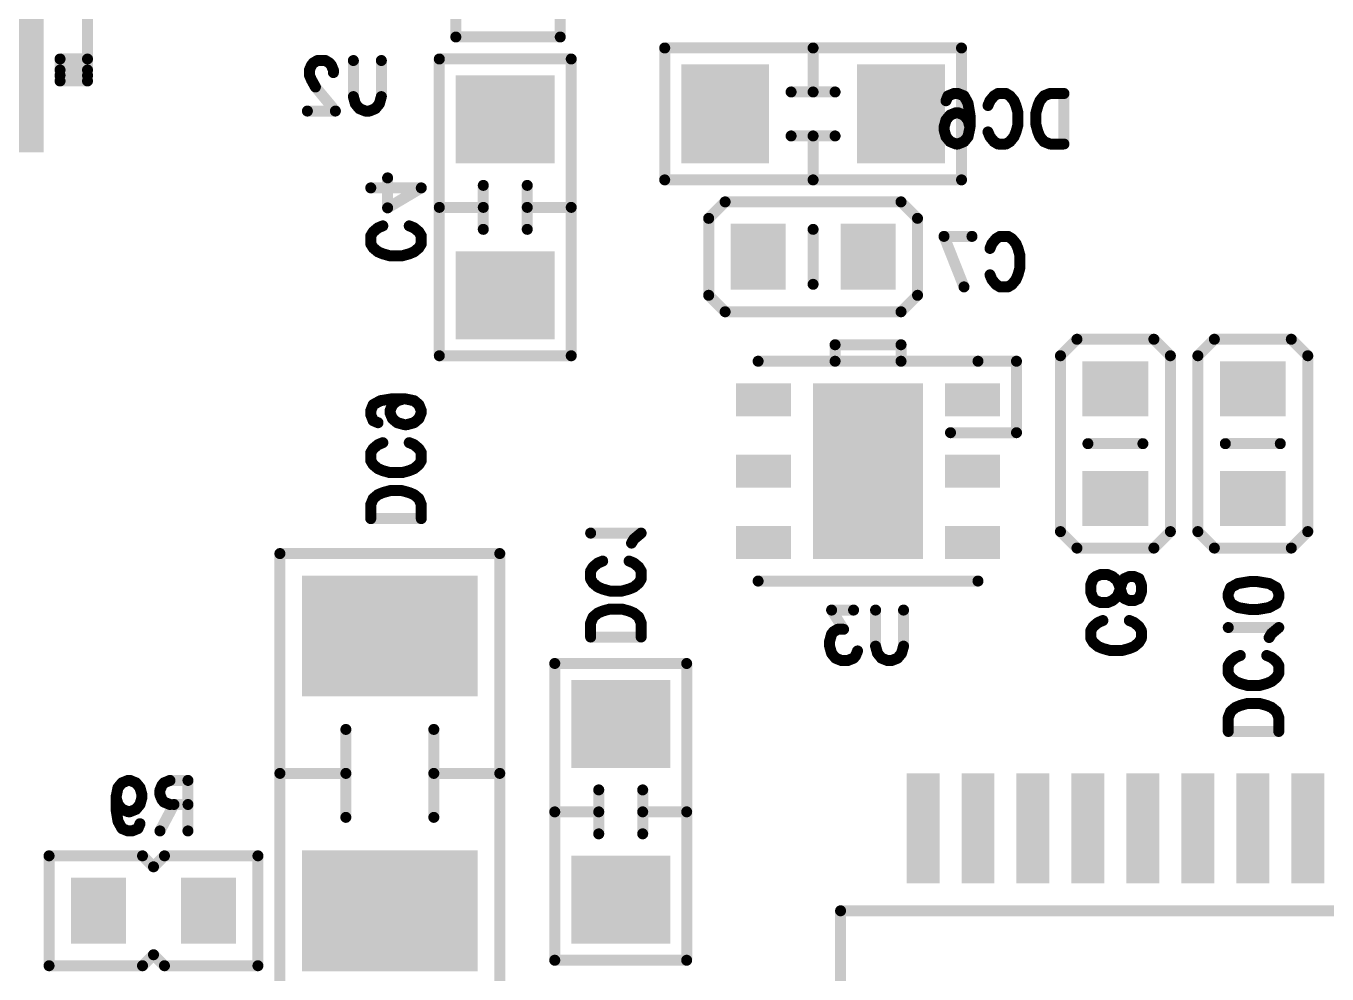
# Model space of a CAD drawing. Extents: x 100 to 134.1, y 89.8 to 141.6.
# Drawn here: x 114.59 to 126.42, y 124.92 to 133.55 of the extents above; entities that cross this region are included whole.
import ezdxf

# ---------------------------------------------------------------- set-up
doc = ezdxf.new("R2010")
doc.units = 0
doc.layers.get('0').update_dxf_attribs({"linetype": 'CONTINUOUS'})
doc.layers.add('MASK-BOTTOM_PHO', color=5, linetype='CONTINUOUS')
doc.layers.add('SILK-BOTTOM_PHO', color=14, linetype='CONTINUOUS')

# ---------------------------------------------------------------- blocks, each defined once
blk = doc.blocks.new('SQUARE_21')
blk.add_solid([(0.999998, 0.999998), (0.999998, -0.999998), (-0.999998, 0.999998), (-0.999998, -0.999998)])
blk = doc.blocks.new('SQUARE_16')
blk.add_solid([(0.250062, 0.250062), (0.250062, -0.250062), (-0.250062, 0.250062), (-0.250062, -0.250062)])
blk = doc.blocks.new('SQUARE_33')
blk.add_solid([(0.499998, 0.499998), (0.499998, -0.499998), (-0.499998, 0.499998), (-0.499998, -0.499998)])
blk = doc.blocks.new('SQUARE_137')
blk.add_solid([(0.149986, 0.149986), (0.149986, -0.149986), (-0.149986, 0.149986), (-0.149986, -0.149986)])
blk = doc.blocks.new('SQUARE_152')
blk.add_solid([(0.550036, 0.550036), (0.550036, -0.550036), (-0.550036, 0.550036), (-0.550036, -0.550036)])
blk = doc.blocks.new('SQUARE_165')
blk.add_solid([(0.40005, 0.40005), (0.40005, -0.40005), (-0.40005, 0.40005), (-0.40005, -0.40005)])
blk = doc.blocks.new('ROUND_1')
at = {"const_width": 0.050038}
blk.add_lwpolyline([(-0.025018, 0, 1), (0.025018, 0, 1)], format="xyb", close=True, dxfattribs=at)

msp = doc.modelspace()

# ---------------------------------------------------------------- linework, layer by layer
at = {"layer": 'MASK-BOTTOM_PHO'}
for points, const_width in [([(120.949974, 132.80009), (120.949974, 132.700014)], 0.8001), ([(122.54992, 132.80009), (122.54992, 132.700014)], 0.8001), ([(118.89994, 132.700014), (119.000016, 132.700014)], 0.8001), ([(121.249948, 131.400042), (121.249948, 131.500118)], 0.500124), ([(122.249946, 131.400042), (122.249946, 131.500118)], 0.500124), ([(118.89994, 131.100068), (119.000016, 131.100068)], 0.8001), ([(124.450094, 130.24993), (124.549916, 130.24993)], 0.500124), ([(125.800104, 130.24993), (125.700028, 130.24993)], 0.500124), ([(121.400062, 130.150108), (121.19991, 130.150108)], 0.299972), ([(122.249946, 129.800096), (122.249946, 129.199894)], 0.999996), ([(123.299982, 130.150108), (123.100084, 130.150108)], 0.299972), ([(121.400062, 129.500122), (121.19991, 129.500122)], 0.299972), ([(123.299982, 129.500122), (123.100084, 129.500122)], 0.299972), ([(124.450094, 129.249932), (124.549916, 129.249932)], 0.500124), ([(125.800104, 129.249932), (125.700028, 129.249932)], 0.500124), ([(121.400062, 128.849882), (121.19991, 128.849882)], 0.299972), ([(123.299982, 128.849882), (123.100084, 128.849882)], 0.299972), ([(117.650006, 127.999998), (118.149878, 127.999998)], 1.100072), ([(119.949976, 127.199898), (120.050052, 127.199898)], 0.8001), ([(122.750072, 125.899926), (122.750072, 126.59995)], 0.299972), ([(123.249944, 125.899926), (123.249944, 126.59995)], 0.299972), ([(123.75007, 125.899926), (123.75007, 126.59995)], 0.299972), ([(124.249942, 125.899926), (124.249942, 126.59995)], 0.299972), ([(124.750068, 125.899926), (124.750068, 126.59995)], 0.299972), ([(125.24994, 125.899926), (125.24994, 126.59995)], 0.299972), ([(125.750066, 125.899926), (125.750066, 126.59995)], 0.299972), ([(126.249938, 125.899926), (126.249938, 126.59995)], 0.299972), ([(117.650006, 125.499876), (118.149878, 125.499876)], 1.100072), ([(119.949976, 125.599952), (120.050052, 125.599952)], 0.8001), ([(115.24996, 125.450092), (115.24996, 125.549914)], 0.500124), ([(116.249958, 125.450092), (116.249958, 125.549914)], 0.500124)]:
    msp.add_lwpolyline(points, dxfattribs=dict(at, const_width=const_width))
at = {"layer": 'SILK-BOTTOM_PHO', "const_width": 0.100076}
for points in [[(115.149884, 137.750042), (115.149884, 133.150102)], [(118.49989, 134.800086), (118.49989, 133.450076)], [(119.450104, 133.450076), (119.450104, 134.800086)], [(118.49989, 133.450076), (119.450104, 133.450076)], [(123.100084, 133.35), (120.400064, 133.35)], [(120.400064, 133.35), (120.400064, 132.150104)], [(121.750074, 133.35), (121.750074, 132.94995)], [(123.100084, 132.150104), (123.100084, 133.35)], [(114.899948, 133.249924), (114.899948, 133.050026)], [(115.149884, 133.249924), (114.899948, 133.249924)], [(115.149884, 133.050026), (115.149884, 133.249924)], [(117.20449, 133.21411), (117.186456, 133.192266)], [(117.240812, 133.235954), (117.20449, 133.21411)], [(117.31371, 133.235954), (117.240812, 133.235954)], [(117.350032, 133.21411), (117.31371, 133.235954)], [(117.368066, 133.192266), (117.350032, 133.21411)], [(117.568218, 132.907786), (117.568218, 133.235954)], [(117.822726, 133.235954), (117.822726, 132.907786)], [(119.549926, 133.249924), (118.35003, 133.249924)], [(118.35003, 133.249924), (118.35003, 130.549904)], [(119.549926, 130.549904), (119.549926, 133.249924)], [(115.149884, 133.150102), (114.899948, 133.150102)], [(114.899948, 133.100064), (115.149884, 133.100064)], [(117.186456, 133.192266), (117.168168, 133.148324)], [(117.168168, 133.148324), (117.168168, 133.104636)], [(117.168168, 133.104636), (117.186456, 133.060948)], [(117.386354, 133.148324), (117.368066, 133.192266)], [(117.386354, 133.12648), (117.386354, 133.148324)], [(114.899948, 133.050026), (115.149884, 133.050026)], [(117.186456, 133.060948), (117.222778, 132.995416)], [(117.222778, 132.995416), (117.404642, 132.776468)], [(117.586252, 132.842254), (117.568218, 132.907786)], [(117.822726, 132.907786), (117.804438, 132.842254)], [(121.549922, 132.94995), (121.949972, 132.94995)], [(122.959114, 132.870194), (122.977148, 132.914136)], [(122.977148, 132.914136), (123.031758, 132.93598)], [(123.031758, 132.93598), (123.06808, 132.93598)], [(123.06808, 132.93598), (123.12269, 132.914136)], [(123.12269, 132.914136), (123.159012, 132.84835)], [(123.159012, 132.84835), (123.1773, 132.73913)], [(123.340876, 132.826506), (123.359164, 132.870194)], [(123.359164, 132.870194), (123.395486, 132.914136)], [(123.395486, 132.914136), (123.431808, 132.93598)], [(123.431808, 132.93598), (123.504452, 132.93598)], [(123.504452, 132.93598), (123.541028, 132.914136)], [(123.541028, 132.914136), (123.57735, 132.870194)], [(123.57735, 132.870194), (123.595384, 132.826506)], [(123.81357, 132.870194), (123.795536, 132.826506)], [(123.849892, 132.914136), (123.81357, 132.870194)], [(123.904502, 132.93598), (123.849892, 132.914136)], [(124.031756, 132.93598), (123.904502, 132.93598)], [(124.031756, 132.93598), (124.031756, 132.476494)], [(117.404642, 132.776468), (117.14988, 132.776468)], [(117.622828, 132.798312), (117.586252, 132.842254)], [(117.677184, 132.776468), (117.622828, 132.798312)], [(117.71376, 132.776468), (117.677184, 132.776468)], [(117.768116, 132.798312), (117.71376, 132.776468)], [(117.804438, 132.842254), (117.768116, 132.798312)], [(122.959114, 132.695188), (122.995436, 132.73913)], [(122.995436, 132.73913), (123.050046, 132.760974)], [(123.050046, 132.760974), (123.06808, 132.760974)], [(123.06808, 132.760974), (123.12269, 132.73913)], [(123.12269, 132.73913), (123.159012, 132.695188)], [(123.1773, 132.73913), (123.1773, 132.629656)], [(123.595384, 132.826506), (123.613672, 132.760974)], [(123.613672, 132.760974), (123.613672, 132.6515)], [(123.795536, 132.826506), (123.777248, 132.760974)], [(123.777248, 132.760974), (123.777248, 132.6515)], [(122.940826, 132.629656), (122.959114, 132.695188)], [(122.940826, 132.607812), (122.940826, 132.629656)], [(123.159012, 132.695188), (123.1773, 132.629656)], [(123.1773, 132.629656), (123.159012, 132.54228)], [(123.613672, 132.6515), (123.595384, 132.585968)], [(123.777248, 132.6515), (123.795536, 132.585968)], [(121.549922, 132.5499), (121.949972, 132.5499)], [(121.750074, 132.150104), (121.750074, 132.5499)], [(122.959114, 132.54228), (122.940826, 132.607812)], [(122.995436, 132.498338), (122.959114, 132.54228)], [(123.050046, 132.476494), (122.995436, 132.498338)], [(123.12269, 132.498338), (123.06808, 132.476494)], [(123.159012, 132.54228), (123.12269, 132.498338)], [(123.359164, 132.54228), (123.340876, 132.585968)], [(123.395486, 132.498338), (123.359164, 132.54228)], [(123.431808, 132.476494), (123.395486, 132.498338)], [(123.541028, 132.498338), (123.504452, 132.476494)], [(123.57735, 132.54228), (123.541028, 132.498338)], [(123.595384, 132.585968), (123.57735, 132.54228)], [(123.795536, 132.585968), (123.81357, 132.54228)], [(123.81357, 132.54228), (123.849892, 132.498338)], [(123.849892, 132.498338), (123.904502, 132.476494)], [(123.06808, 132.476494), (123.050046, 132.476494)], [(123.504452, 132.476494), (123.431808, 132.476494)], [(123.904502, 132.476494), (124.031756, 132.476494)], [(117.879622, 131.895342), (117.879622, 132.168138)], [(120.400064, 132.150104), (123.100084, 132.150104)], [(118.185946, 132.077206), (117.72646, 132.077206)], [(118.185946, 132.077206), (117.879622, 131.895342)], [(118.75008, 131.700016), (118.75008, 132.100066)], [(119.149876, 131.700016), (119.149876, 132.100066)], [(118.35003, 131.899914), (118.75008, 131.899914)], [(119.549926, 131.899914), (119.149876, 131.899914)], [(120.800114, 131.800092), (120.949974, 131.949952)], [(120.949974, 131.949952), (122.54992, 131.949952)], [(122.54992, 131.949952), (122.700034, 131.800092)], [(120.800114, 131.100068), (120.800114, 131.800092)], [(122.700034, 131.800092), (122.700034, 131.100068)], [(117.72646, 131.640834), (117.748558, 131.677156)], [(117.748558, 131.677156), (117.792246, 131.713732)], [(117.792246, 131.713732), (117.835934, 131.731766)], [(118.076472, 131.731766), (118.120414, 131.713732)], [(118.120414, 131.713732), (118.164102, 131.677156)], [(118.164102, 131.677156), (118.185946, 131.640834)], [(121.750074, 131.19989), (121.750074, 131.700016)], [(117.72646, 131.56819), (117.72646, 131.640834)], [(117.748558, 131.531868), (117.72646, 131.56819)], [(118.185946, 131.56819), (118.164102, 131.531868)], [(118.185946, 131.640834), (118.185946, 131.56819)], [(122.940826, 131.636008), (123.12269, 131.176522)], [(123.195334, 131.636008), (122.940826, 131.636008)], [(123.359164, 131.526534), (123.377198, 131.570222)], [(123.377198, 131.570222), (123.41352, 131.614164)], [(123.41352, 131.614164), (123.450096, 131.636008)], [(123.450096, 131.636008), (123.52274, 131.636008)], [(123.52274, 131.636008), (123.559062, 131.614164)], [(123.559062, 131.614164), (123.595384, 131.570222)], [(123.595384, 131.570222), (123.613672, 131.526534)], [(117.792246, 131.495546), (117.748558, 131.531868)], [(117.835934, 131.477258), (117.792246, 131.495546)], [(117.901466, 131.45897), (117.835934, 131.477258)], [(118.01094, 131.45897), (117.901466, 131.45897)], [(118.076472, 131.477258), (118.01094, 131.45897)], [(118.120414, 131.495546), (118.076472, 131.477258)], [(118.164102, 131.531868), (118.120414, 131.495546)], [(123.613672, 131.526534), (123.631706, 131.461002)], [(123.631706, 131.461002), (123.631706, 131.351528)], [(123.631706, 131.351528), (123.613672, 131.285996)], [(123.377198, 131.242308), (123.359164, 131.285996)], [(123.41352, 131.198366), (123.377198, 131.242308)], [(123.450096, 131.176522), (123.41352, 131.198366)], [(123.559062, 131.198366), (123.52274, 131.176522)], [(123.595384, 131.242308), (123.559062, 131.198366)], [(123.613672, 131.285996), (123.595384, 131.242308)], [(120.949974, 130.949954), (120.800114, 131.100068)], [(122.700034, 131.100068), (122.54992, 130.949954)], [(123.52274, 131.176522), (123.450096, 131.176522)], [(122.54992, 130.949954), (120.949974, 130.949954)], [(121.949972, 130.50012), (121.949972, 130.64998)], [(121.949972, 130.64998), (122.54992, 130.64998)], [(122.54992, 130.64998), (122.54992, 130.50012)], [(124.000006, 130.549904), (124.15012, 130.700018)], [(124.15012, 130.700018), (124.84989, 130.700018)], [(124.84989, 130.700018), (125.000004, 130.549904)], [(125.24994, 130.549904), (125.400054, 130.700018)], [(125.400054, 130.700018), (126.100078, 130.700018)], [(126.100078, 130.700018), (126.249938, 130.549904)], [(118.35003, 130.549904), (119.549926, 130.549904)], [(121.249948, 130.50012), (123.249944, 130.50012)], [(122.54992, 130.50012), (121.949972, 130.50012)], [(123.599956, 130.50012), (123.249944, 130.50012)], [(123.599956, 129.84988), (123.599956, 130.50012)], [(124.000006, 128.949958), (124.000006, 130.549904)], [(125.000004, 130.549904), (125.000004, 128.949958)], [(125.24994, 128.949958), (125.24994, 130.549904)], [(126.249938, 130.549904), (126.249938, 128.949958)], [(117.81409, 130.140964), (117.748558, 130.104642)], [(117.923564, 130.158998), (117.81409, 130.140964)], [(118.032784, 130.158998), (117.923564, 130.158998)], [(117.967252, 130.140964), (117.923564, 130.104642)], [(118.032784, 130.158998), (117.967252, 130.140964)], [(118.120414, 130.140964), (118.032784, 130.158998)], [(118.164102, 130.104642), (118.120414, 130.140964)], [(117.748558, 130.104642), (117.72646, 130.050032)], [(117.72646, 130.050032), (117.72646, 130.01371)], [(117.72646, 130.01371), (117.748558, 129.9591)], [(117.923564, 130.104642), (117.901466, 130.050032)], [(117.901466, 130.050032), (117.901466, 130.031744)], [(117.901466, 130.031744), (117.923564, 129.977388)], [(118.185946, 130.050032), (118.164102, 130.104642)], [(118.164102, 129.977388), (118.185946, 130.031744)], [(118.185946, 130.031744), (118.185946, 130.050032)], [(117.748558, 129.9591), (117.792246, 129.940812)], [(117.923564, 129.977388), (117.967252, 129.940812)], [(117.967252, 129.940812), (118.032784, 129.922778)], [(118.032784, 129.922778), (118.054628, 129.922778)], [(118.054628, 129.922778), (118.120414, 129.940812)], [(118.120414, 129.940812), (118.164102, 129.977388)], [(123.000008, 129.84988), (123.599956, 129.84988)], [(117.72646, 129.66827), (117.748558, 129.704592)], [(117.72646, 129.595372), (117.72646, 129.66827)], [(117.748558, 129.704592), (117.792246, 129.740914)], [(117.792246, 129.740914), (117.835934, 129.759202)], [(118.076472, 129.759202), (118.120414, 129.740914)], [(118.120414, 129.740914), (118.164102, 129.704592)], [(118.164102, 129.704592), (118.185946, 129.66827)], [(118.185946, 129.66827), (118.185946, 129.595372)], [(124.249942, 129.750058), (124.750068, 129.750058)], [(126.000002, 129.750058), (125.499876, 129.750058)], [(117.748558, 129.55905), (117.72646, 129.595372)], [(117.792246, 129.522728), (117.748558, 129.55905)], [(118.164102, 129.55905), (118.120414, 129.522728)], [(118.185946, 129.595372), (118.164102, 129.55905)], [(117.835934, 129.50444), (117.792246, 129.522728)], [(117.901466, 129.486406), (117.835934, 129.50444)], [(118.01094, 129.486406), (117.901466, 129.486406)], [(118.076472, 129.50444), (118.01094, 129.486406)], [(118.120414, 129.522728), (118.076472, 129.50444)], [(117.835934, 129.304542), (117.792246, 129.286254)], [(117.901466, 129.32283), (117.835934, 129.304542)], [(118.01094, 129.32283), (117.901466, 129.32283)], [(118.076472, 129.304542), (118.01094, 129.32283)], [(118.120414, 129.286254), (118.076472, 129.304542)], [(117.748558, 129.249932), (117.72646, 129.195576)], [(117.72646, 129.195576), (117.72646, 129.068068)], [(117.792246, 129.286254), (117.748558, 129.249932)], [(118.164102, 129.249932), (118.120414, 129.286254)], [(118.185946, 129.195576), (118.164102, 129.249932)], [(118.185946, 129.068068), (118.185946, 129.195576)], [(118.185946, 129.068068), (117.72646, 129.068068)], [(124.15012, 128.800098), (124.000006, 128.949958)], [(125.000004, 128.949958), (124.84989, 128.800098)], [(125.400054, 128.800098), (125.24994, 128.949958)], [(126.249938, 128.949958), (126.100078, 128.800098)], [(120.185942, 128.936242), (119.726456, 128.936242)], [(120.098312, 128.845564), (120.12041, 128.881886)], [(120.12041, 128.881886), (120.185942, 128.936242)], [(118.89994, 128.75006), (116.899944, 128.75006)], [(116.899944, 128.75006), (116.899944, 124.750068)], [(118.89994, 124.750068), (118.89994, 128.75006)], [(124.84989, 128.800098), (124.15012, 128.800098)], [(126.100078, 128.800098), (125.400054, 128.800098)], [(119.726456, 128.590802), (119.748554, 128.627378)], [(119.726456, 128.518158), (119.726456, 128.590802)], [(119.748554, 128.627378), (119.792242, 128.6637)], [(119.792242, 128.6637), (119.83593, 128.681734)], [(120.076468, 128.681734), (120.12041, 128.6637)], [(120.12041, 128.6637), (120.164098, 128.627378)], [(120.164098, 128.627378), (120.185942, 128.590802)], [(120.185942, 128.590802), (120.185942, 128.518158)], [(119.748554, 128.481836), (119.726456, 128.518158)], [(119.792242, 128.445514), (119.748554, 128.481836)], [(120.164098, 128.481836), (120.12041, 128.445514)], [(120.185942, 128.518158), (120.164098, 128.481836)], [(123.249944, 128.500124), (121.249948, 128.500124)], [(124.298456, 128.52273), (124.276612, 128.46812)], [(124.276612, 128.46812), (124.276612, 128.395476)], [(124.3203, 128.541018), (124.298456, 128.52273)], [(124.363988, 128.559052), (124.3203, 128.541018)], [(124.429774, 128.559052), (124.363988, 128.559052)], [(124.473462, 128.541018), (124.429774, 128.559052)], [(124.51715, 128.504442), (124.473462, 128.541018)], [(124.538994, 128.450086), (124.51715, 128.504442)], [(124.538994, 128.41351), (124.560838, 128.486408)], [(124.560838, 128.486408), (124.582936, 128.52273)], [(124.582936, 128.52273), (124.626624, 128.541018)], [(124.626624, 128.541018), (124.670312, 128.541018)], [(124.670312, 128.541018), (124.714, 128.52273)], [(124.714, 128.52273), (124.735844, 128.46812)], [(124.735844, 128.46812), (124.735844, 128.395476)], [(125.54839, 128.440942), (125.614176, 128.477264)], [(125.614176, 128.477264), (125.723396, 128.495552)], [(125.723396, 128.495552), (125.789182, 128.495552)], [(125.789182, 128.495552), (125.898402, 128.477264)], [(125.898402, 128.477264), (125.964188, 128.440942)], [(119.83593, 128.427226), (119.792242, 128.445514)], [(119.901462, 128.409192), (119.83593, 128.427226)], [(120.010936, 128.409192), (119.901462, 128.409192)], [(120.076468, 128.427226), (120.010936, 128.409192)], [(120.12041, 128.445514), (120.076468, 128.427226)], [(124.276612, 128.395476), (124.298456, 128.340866)], [(124.473462, 128.322832), (124.51715, 128.359154)], [(124.51715, 128.359154), (124.538994, 128.41351)], [(124.560838, 128.377188), (124.538994, 128.450086)], [(124.582936, 128.340866), (124.560838, 128.377188)], [(124.735844, 128.395476), (124.714, 128.340866)], [(125.526546, 128.386332), (125.54839, 128.440942)], [(125.526546, 128.35001), (125.526546, 128.386332)], [(125.54839, 128.2954), (125.526546, 128.35001)], [(125.964188, 128.440942), (125.986032, 128.386332)], [(125.986032, 128.35001), (125.964188, 128.2954)], [(125.986032, 128.386332), (125.986032, 128.35001)], [(119.901462, 128.245362), (119.83593, 128.227328)], [(120.010936, 128.245362), (119.901462, 128.245362)], [(120.076468, 128.227328), (120.010936, 128.245362)], [(122.11812, 128.235964), (121.918222, 128.235964)], [(121.918222, 128.235964), (122.027188, 128.060958)], [(122.318272, 127.907796), (122.318272, 128.235964)], [(122.57278, 128.235964), (122.57278, 127.907796)], [(124.298456, 128.340866), (124.3203, 128.322832)], [(124.3203, 128.322832), (124.363988, 128.304544)], [(124.363988, 128.304544), (124.429774, 128.304544)], [(124.429774, 128.304544), (124.473462, 128.322832)], [(124.626624, 128.322832), (124.582936, 128.340866)], [(124.670312, 128.322832), (124.626624, 128.322832)], [(124.714, 128.340866), (124.670312, 128.322832)], [(125.614176, 128.259078), (125.54839, 128.2954)], [(125.723396, 128.24079), (125.614176, 128.259078)], [(125.789182, 128.24079), (125.723396, 128.24079)], [(125.898402, 128.259078), (125.789182, 128.24079)], [(125.964188, 128.2954), (125.898402, 128.259078)], [(119.748554, 128.172718), (119.726456, 128.118108)], [(119.726456, 128.118108), (119.726456, 127.990854)], [(119.792242, 128.20904), (119.748554, 128.172718)], [(119.83593, 128.227328), (119.792242, 128.20904)], [(120.12041, 128.20904), (120.076468, 128.227328)], [(120.164098, 128.172718), (120.12041, 128.20904)], [(120.185942, 128.118108), (120.164098, 128.172718)], [(120.185942, 127.990854), (120.185942, 128.118108)], [(124.298456, 128.086358), (124.342144, 128.12268)], [(124.342144, 128.12268), (124.385832, 128.140968)], [(124.626624, 128.140968), (124.670312, 128.12268)], [(124.670312, 128.12268), (124.714, 128.086358)], [(121.918222, 128.01727), (121.899934, 127.951484)], [(121.936256, 128.039114), (121.918222, 128.01727)], [(121.972832, 128.060958), (121.936256, 128.039114)], [(122.027188, 128.060958), (121.972832, 128.060958)], [(124.276612, 128.050036), (124.298456, 128.086358)], [(124.276612, 127.977392), (124.276612, 128.050036)], [(124.714, 128.086358), (124.735844, 128.050036)], [(124.735844, 128.050036), (124.735844, 127.977392)], [(125.986032, 128.077214), (125.526546, 128.077214)], [(125.898402, 127.986282), (125.920246, 128.022604)], [(125.920246, 128.022604), (125.986032, 128.077214)], [(120.185942, 127.990854), (119.726456, 127.990854)], [(121.899934, 127.951484), (121.899934, 127.907796)], [(121.899934, 127.907796), (121.918222, 127.842264)], [(122.336306, 127.842264), (122.318272, 127.907796)], [(122.57278, 127.907796), (122.554492, 127.842264)], [(124.298456, 127.940816), (124.276612, 127.977392)], [(124.342144, 127.904494), (124.298456, 127.940816)], [(124.385832, 127.88646), (124.342144, 127.904494)], [(124.451618, 127.868172), (124.385832, 127.88646)], [(124.626624, 127.88646), (124.560838, 127.868172)], [(124.670312, 127.904494), (124.626624, 127.88646)], [(124.714, 127.940816), (124.670312, 127.904494)], [(124.735844, 127.977392), (124.714, 127.940816)], [(121.918222, 127.842264), (121.954544, 127.798322)], [(121.954544, 127.798322), (122.009154, 127.776478)], [(122.009154, 127.776478), (122.06351, 127.776478)], [(122.06351, 127.776478), (122.11812, 127.798322)], [(122.11812, 127.798322), (122.136408, 127.82042)], [(122.136408, 127.82042), (122.154442, 127.864108)], [(122.372628, 127.798322), (122.336306, 127.842264)], [(122.427238, 127.776478), (122.372628, 127.798322)], [(122.46356, 127.776478), (122.427238, 127.776478)], [(122.51817, 127.798322), (122.46356, 127.776478)], [(122.554492, 127.842264), (122.51817, 127.798322)], [(124.560838, 127.868172), (124.451618, 127.868172)], [(125.526546, 127.731774), (125.54839, 127.768096)], [(125.54839, 127.768096), (125.592078, 127.804672)], [(125.592078, 127.804672), (125.63602, 127.822706)], [(125.876558, 127.822706), (125.920246, 127.804672)], [(125.920246, 127.804672), (125.964188, 127.768096)], [(125.964188, 127.768096), (125.986032, 127.731774)], [(120.599962, 127.750062), (119.400066, 127.750062)], [(119.400066, 127.750062), (119.400066, 125.050042)], [(120.599962, 125.050042), (120.599962, 127.750062)], [(125.526546, 127.65913), (125.526546, 127.731774)], [(125.54839, 127.622808), (125.526546, 127.65913)], [(125.986032, 127.65913), (125.964188, 127.622808)], [(125.986032, 127.731774), (125.986032, 127.65913)], [(125.592078, 127.586486), (125.54839, 127.622808)], [(125.63602, 127.568198), (125.592078, 127.586486)], [(125.701552, 127.54991), (125.63602, 127.568198)], [(125.811026, 127.54991), (125.701552, 127.54991)], [(125.876558, 127.568198), (125.811026, 127.54991)], [(125.920246, 127.586486), (125.876558, 127.568198)], [(125.964188, 127.622808), (125.920246, 127.586486)], [(125.54839, 127.31369), (125.526546, 127.25908)], [(125.592078, 127.350012), (125.54839, 127.31369)], [(125.63602, 127.3683), (125.592078, 127.350012)], [(125.701552, 127.386334), (125.63602, 127.3683)], [(125.811026, 127.386334), (125.701552, 127.386334)], [(125.876558, 127.3683), (125.811026, 127.386334)], [(125.920246, 127.350012), (125.876558, 127.3683)], [(125.964188, 127.31369), (125.920246, 127.350012)], [(125.986032, 127.25908), (125.964188, 127.31369)], [(125.526546, 127.25908), (125.526546, 127.131826)], [(125.986032, 127.131826), (125.986032, 127.25908)], [(117.499892, 126.350014), (117.499892, 127.150114)], [(118.299992, 126.350014), (118.299992, 127.150114)], [(125.986032, 127.131826), (125.526546, 127.131826)], [(117.499892, 126.750064), (116.899944, 126.750064)], [(118.89994, 126.750064), (118.299992, 126.750064)], [(115.427252, 126.62027), (115.408964, 126.532894)], [(115.463574, 126.663958), (115.427252, 126.62027)], [(115.518184, 126.686056), (115.463574, 126.663958)], [(115.536472, 126.686056), (115.518184, 126.686056)], [(115.590828, 126.663958), (115.536472, 126.686056)], [(115.62715, 126.62027), (115.590828, 126.663958)], [(115.645438, 126.554738), (115.62715, 126.62027)], [(115.827302, 126.642114), (115.809014, 126.598426)], [(115.809014, 126.598426), (115.809014, 126.554738)], [(115.845336, 126.663958), (115.827302, 126.642114)], [(115.899946, 126.686056), (115.845336, 126.663958)], [(116.063522, 126.686056), (115.899946, 126.686056)], [(116.063522, 126.686056), (116.063522, 126.22657)], [(119.800116, 126.1999), (119.800116, 126.59995)], [(120.199912, 126.1999), (120.199912, 126.59995)], [(115.408964, 126.532894), (115.427252, 126.467108)], [(115.408964, 126.532894), (115.408964, 126.42342)], [(115.427252, 126.467108), (115.463574, 126.42342)], [(115.590828, 126.42342), (115.62715, 126.467108)], [(115.62715, 126.467108), (115.645438, 126.532894)], [(115.645438, 126.532894), (115.645438, 126.554738)], [(115.809014, 126.554738), (115.827302, 126.51105)], [(115.936268, 126.467108), (115.809014, 126.22657)], [(115.827302, 126.51105), (115.845336, 126.488952)], [(115.845336, 126.488952), (115.899946, 126.467108)], [(115.899946, 126.467108), (116.063522, 126.467108)], [(115.408964, 126.42342), (115.427252, 126.313946)], [(115.463574, 126.42342), (115.518184, 126.401576)], [(115.518184, 126.401576), (115.536472, 126.401576)], [(115.536472, 126.401576), (115.590828, 126.42342)], [(119.400066, 126.400052), (119.800116, 126.400052)], [(120.599962, 126.400052), (120.199912, 126.400052)], [(115.427252, 126.313946), (115.463574, 126.248414)], [(115.463574, 126.248414), (115.518184, 126.22657)], [(115.518184, 126.22657), (115.554506, 126.22657)], [(115.554506, 126.22657), (115.609116, 126.248414)], [(115.609116, 126.248414), (115.62715, 126.292102)], [(114.800126, 125.000004), (114.800126, 126.000002)], [(114.800126, 126.000002), (115.65001, 126.000002)], [(115.65001, 126.000002), (115.750086, 125.899926)], [(115.750086, 125.899926), (115.849908, 126.000002)], [(115.849908, 126.000002), (116.700046, 126.000002)], [(116.700046, 126.000002), (116.700046, 125.000004)], [(122.00001, 118.49989), (122.00001, 125.499876)], [(122.00001, 125.499876), (128.999996, 125.499876)], [(115.750086, 125.10008), (115.65001, 125.000004)], [(115.849908, 125.000004), (115.750086, 125.10008)], [(119.400066, 125.050042), (120.599962, 125.050042)], [(115.65001, 125.000004), (114.800126, 125.000004)], [(116.700046, 125.000004), (115.849908, 125.000004)]]:
    msp.add_lwpolyline(points, dxfattribs=at)

# ---------------------------------------------------------------- block references
at = {"layer": 'MASK-BOTTOM_PHO'}
for name, p in [('SQUARE_21', (113.75009, 133.400038)), ('SQUARE_165', (120.949974, 132.80009)), ('SQUARE_165', (122.54992, 132.80009)), ('SQUARE_165', (118.89994, 132.700014)), ('SQUARE_165', (119.000016, 132.700014)), ('SQUARE_165', (120.949974, 132.700014)), ('SQUARE_165', (122.54992, 132.700014)), ('SQUARE_16', (121.249948, 131.500118)), ('SQUARE_16', (122.249946, 131.500118)), ('SQUARE_16', (121.249948, 131.400042)), ('SQUARE_16', (122.249946, 131.400042)), ('SQUARE_165', (118.89994, 131.100068)), ('SQUARE_165', (119.000016, 131.100068)), ('SQUARE_16', (124.450094, 130.24993)), ('SQUARE_16', (124.549916, 130.24993)), ('SQUARE_16', (125.700028, 130.24993)), ('SQUARE_16', (125.800104, 130.24993)), ('SQUARE_137', (121.19991, 130.150108)), ('SQUARE_137', (121.400062, 130.150108)), ('SQUARE_33', (122.249946, 129.800096)), ('SQUARE_137', (123.100084, 130.150108)), ('SQUARE_137', (123.299982, 130.150108)), ('SQUARE_137', (121.19991, 129.500122)), ('SQUARE_137', (121.400062, 129.500122)), ('SQUARE_33', (122.249946, 129.199894)), ('SQUARE_137', (123.100084, 129.500122)), ('SQUARE_137', (123.299982, 129.500122)), ('SQUARE_16', (124.450094, 129.249932)), ('SQUARE_16', (124.549916, 129.249932)), ('SQUARE_16', (125.700028, 129.249932)), ('SQUARE_16', (125.800104, 129.249932)), ('SQUARE_137', (121.19991, 128.849882)), ('SQUARE_137', (121.400062, 128.849882)), ('SQUARE_137', (123.100084, 128.849882)), ('SQUARE_137', (123.299982, 128.849882)), ('SQUARE_152', (117.650006, 127.999998)), ('SQUARE_152', (118.149878, 127.999998)), ('SQUARE_165', (119.949976, 127.199898)), ('SQUARE_165', (120.050052, 127.199898)), ('SQUARE_137', (122.750072, 126.59995)), ('SQUARE_137', (123.249944, 126.59995)), ('SQUARE_137', (123.75007, 126.59995)), ('SQUARE_137', (124.249942, 126.59995)), ('SQUARE_137', (124.750068, 126.59995)), ('SQUARE_137', (125.24994, 126.59995)), ('SQUARE_137', (125.750066, 126.59995)), ('SQUARE_137', (126.249938, 126.59995)), ('SQUARE_152', (117.650006, 125.499876)), ('SQUARE_152', (118.149878, 125.499876)), ('SQUARE_137', (122.750072, 125.899926)), ('SQUARE_137', (123.249944, 125.899926)), ('SQUARE_137', (123.75007, 125.899926)), ('SQUARE_137', (124.249942, 125.899926)), ('SQUARE_137', (124.750068, 125.899926)), ('SQUARE_137', (125.24994, 125.899926)), ('SQUARE_137', (125.750066, 125.899926)), ('SQUARE_137', (126.249938, 125.899926)), ('SQUARE_165', (119.949976, 125.599952)), ('SQUARE_165', (120.050052, 125.599952)), ('SQUARE_16', (115.24996, 125.549914)), ('SQUARE_16', (116.249958, 125.549914)), ('SQUARE_16', (115.24996, 125.450092)), ('SQUARE_16', (116.249958, 125.450092))]:
    msp.add_blockref(name, p, dxfattribs=at)
at = {"layer": 'SILK-BOTTOM_PHO'}
for p in [(118.49989, 133.450076), (119.450104, 133.450076), (120.400064, 133.35), (121.750074, 133.35), (123.100084, 133.35), (114.899948, 133.249924), (114.899948, 133.249924), (115.149884, 133.249924), (117.20449, 133.21411), (117.240812, 133.235954), (117.31371, 133.235954), (117.350032, 133.21411), (117.568218, 133.235954), (117.822726, 133.235954), (118.35003, 133.249924), (119.549926, 133.249924), (114.899948, 133.150102), (114.899948, 133.100064), (115.149884, 133.150102), (115.149884, 133.100064), (117.168168, 133.148324), (117.168168, 133.104636), (117.186456, 133.192266), (117.368066, 133.192266), (117.386354, 133.148324), (117.386354, 133.12648), (114.899948, 133.050026), (115.149884, 133.050026), (117.186456, 133.060948), (117.222778, 132.995416), (117.568218, 132.907786), (117.822726, 132.907786), (121.549922, 132.94995), (121.750074, 132.94995), (121.949972, 132.94995), (122.959114, 132.870194), (122.977148, 132.914136), (123.031758, 132.93598), (123.06808, 132.93598), (123.12269, 132.914136), (123.159012, 132.84835), (123.359164, 132.870194), (123.395486, 132.914136), (123.431808, 132.93598), (123.504452, 132.93598), (123.541028, 132.914136), (123.57735, 132.870194), (123.81357, 132.870194), (123.849892, 132.914136), (123.904502, 132.93598), (124.031756, 132.93598), (124.031756, 132.93598), (117.14988, 132.776468), (117.404642, 132.776468), (117.586252, 132.842254), (117.622828, 132.798312), (117.677184, 132.776468), (117.71376, 132.776468), (117.768116, 132.798312), (117.804438, 132.842254), (122.995436, 132.73913), (123.050046, 132.760974), (123.06808, 132.760974), (123.12269, 132.73913), (123.1773, 132.73913), (123.340876, 132.826506), (123.595384, 132.826506), (123.613672, 132.760974), (123.777248, 132.760974), (123.795536, 132.826506), (122.940826, 132.629656), (122.959114, 132.695188), (123.159012, 132.695188), (123.1773, 132.629656), (123.1773, 132.629656), (123.613672, 132.6515), (123.777248, 132.6515), (121.549922, 132.5499), (121.750074, 132.5499), (121.949972, 132.5499), (122.940826, 132.607812), (122.959114, 132.54228), (122.995436, 132.498338), (123.12269, 132.498338), (123.159012, 132.54228), (123.340876, 132.585968), (123.359164, 132.54228), (123.395486, 132.498338), (123.541028, 132.498338), (123.57735, 132.54228), (123.595384, 132.585968), (123.795536, 132.585968), (123.81357, 132.54228), (123.849892, 132.498338), (123.050046, 132.476494), (123.06808, 132.476494), (123.431808, 132.476494), (123.504452, 132.476494), (123.904502, 132.476494), (124.031756, 132.476494), (124.031756, 132.476494), (117.879622, 132.168138), (120.400064, 132.150104), (120.400064, 132.150104), (121.750074, 132.150104), (123.100084, 132.150104), (117.72646, 132.077206), (118.185946, 132.077206), (118.185946, 132.077206), (118.75008, 132.100066), (119.149876, 132.100066), (118.35003, 131.899914), (118.75008, 131.899914), (119.149876, 131.899914), (119.549926, 131.899914), (120.949974, 131.949952), (122.54992, 131.949952), (122.54992, 131.949952), (117.879622, 131.895342), (120.800114, 131.800092), (122.700034, 131.800092), (117.748558, 131.677156), (117.792246, 131.713732), (117.835934, 131.731766), (118.076472, 131.731766), (118.120414, 131.713732), (118.164102, 131.677156), (118.75008, 131.700016), (119.149876, 131.700016), (121.750074, 131.700016), (117.72646, 131.640834), (117.72646, 131.56819), (118.185946, 131.640834), (118.185946, 131.56819), (122.940826, 131.636008), (122.940826, 131.636008), (123.195334, 131.636008), (123.377198, 131.570222), (123.41352, 131.614164), (123.450096, 131.636008), (123.52274, 131.636008), (123.559062, 131.614164), (123.595384, 131.570222), (117.748558, 131.531868), (117.792246, 131.495546), (117.835934, 131.477258), (117.901466, 131.45897), (118.01094, 131.45897), (118.076472, 131.477258), (118.120414, 131.495546), (118.164102, 131.531868), (123.359164, 131.526534), (123.613672, 131.526534), (123.631706, 131.461002), (123.631706, 131.351528), (121.750074, 131.19989), (123.359164, 131.285996), (123.377198, 131.242308), (123.41352, 131.198366), (123.559062, 131.198366), (123.595384, 131.242308), (123.613672, 131.285996), (120.800114, 131.100068), (122.700034, 131.100068), (123.12269, 131.176522), (123.450096, 131.176522), (123.52274, 131.176522), (120.949974, 130.949954), (122.54992, 130.949954), (121.949972, 130.64998), (122.54992, 130.64998), (124.15012, 130.700018), (124.84989, 130.700018), (125.400054, 130.700018), (126.100078, 130.700018), (118.35003, 130.549904), (119.549926, 130.549904), (119.549926, 130.549904), (121.249948, 130.50012), (121.949972, 130.50012), (121.949972, 130.50012), (122.54992, 130.50012), (123.249944, 130.50012), (123.249944, 130.50012), (123.599956, 130.50012), (124.000006, 130.549904), (125.000004, 130.549904), (125.24994, 130.549904), (125.24994, 130.549904), (126.249938, 130.549904), (117.81409, 130.140964), (117.923564, 130.158998), (117.923564, 130.158998), (117.967252, 130.140964), (118.032784, 130.158998), (118.032784, 130.158998), (118.120414, 130.140964), (117.72646, 130.050032), (117.72646, 130.01371), (117.748558, 130.104642), (117.901466, 130.050032), (117.901466, 130.031744), (117.923564, 130.104642), (117.923564, 130.104642), (118.164102, 130.104642), (118.185946, 130.050032), (118.185946, 130.031744), (117.748558, 129.9591), (117.792246, 129.940812), (117.923564, 129.977388), (117.923564, 129.977388), (117.967252, 129.940812), (118.032784, 129.922778), (118.054628, 129.922778), (118.120414, 129.940812), (118.164102, 129.977388), (123.000008, 129.84988), (123.599956, 129.84988), (117.72646, 129.66827), (117.748558, 129.704592), (117.792246, 129.740914), (117.835934, 129.759202), (118.076472, 129.759202), (118.120414, 129.740914), (118.164102, 129.704592), (118.185946, 129.66827), (124.249942, 129.750058), (124.750068, 129.750058), (125.499876, 129.750058), (126.000002, 129.750058), (117.72646, 129.595372), (117.748558, 129.55905), (118.164102, 129.55905), (118.185946, 129.595372), (117.792246, 129.522728), (117.835934, 129.50444), (117.901466, 129.486406), (118.01094, 129.486406), (118.076472, 129.50444), (118.120414, 129.522728), (117.835934, 129.304542), (117.901466, 129.32283), (118.01094, 129.32283), (118.076472, 129.304542), (117.72646, 129.195576), (117.748558, 129.249932), (117.792246, 129.286254), (118.120414, 129.286254), (118.164102, 129.249932), (118.185946, 129.195576), (117.72646, 129.068068), (117.72646, 129.068068), (118.185946, 129.068068), (118.185946, 129.068068), (124.000006, 128.949958), (125.000004, 128.949958), (125.000004, 128.949958), (125.24994, 128.949958), (126.249938, 128.949958), (119.726456, 128.936242), (120.098312, 128.845564), (120.12041, 128.881886), (120.185942, 128.936242), (116.899944, 128.75006), (118.89994, 128.75006), (124.15012, 128.800098), (124.84989, 128.800098), (125.400054, 128.800098), (126.100078, 128.800098), (119.726456, 128.590802), (119.748554, 128.627378), (119.792242, 128.6637), (119.83593, 128.681734), (120.076468, 128.681734), (120.12041, 128.6637), (120.164098, 128.627378), (120.185942, 128.590802), (119.726456, 128.518158), (119.748554, 128.481836), (120.164098, 128.481836), (120.185942, 128.518158), (121.249948, 128.500124), (123.249944, 128.500124), (124.276612, 128.46812), (124.298456, 128.52273), (124.3203, 128.541018), (124.363988, 128.559052), (124.429774, 128.559052), (124.473462, 128.541018), (124.51715, 128.504442), (124.560838, 128.486408), (124.582936, 128.52273), (124.626624, 128.541018), (124.670312, 128.541018), (124.714, 128.52273), (124.735844, 128.46812), (125.614176, 128.477264), (125.723396, 128.495552), (125.789182, 128.495552), (125.898402, 128.477264), (119.792242, 128.445514), (119.83593, 128.427226), (119.901462, 128.409192), (120.010936, 128.409192), (120.076468, 128.427226), (120.12041, 128.445514), (124.276612, 128.395476), (124.51715, 128.359154), (124.538994, 128.450086), (124.538994, 128.41351), (124.560838, 128.377188), (124.735844, 128.395476), (124.735844, 128.395476), (125.526546, 128.386332), (125.526546, 128.35001), (125.54839, 128.440942), (125.964188, 128.440942), (125.986032, 128.386332), (125.986032, 128.35001), (125.986032, 128.35001), (119.901462, 128.245362), (120.010936, 128.245362), (121.918222, 128.235964), (122.11812, 128.235964), (122.318272, 128.235964), (122.57278, 128.235964), (124.298456, 128.340866), (124.3203, 128.322832), (124.363988, 128.304544), (124.429774, 128.304544), (124.473462, 128.322832), (124.582936, 128.340866), (124.626624, 128.322832), (124.670312, 128.322832), (124.714, 128.340866), (125.54839, 128.2954), (125.614176, 128.259078), (125.723396, 128.24079), (125.789182, 128.24079), (125.898402, 128.259078), (125.964188, 128.2954), (119.726456, 128.118108), (119.748554, 128.172718), (119.792242, 128.20904), (119.83593, 128.227328), (120.076468, 128.227328), (120.12041, 128.20904), (120.164098, 128.172718), (120.185942, 128.118108), (124.342144, 128.12268), (124.385832, 128.140968), (124.626624, 128.140968), (124.670312, 128.12268), (121.918222, 128.01727), (121.936256, 128.039114), (121.972832, 128.060958), (122.027188, 128.060958), (124.276612, 128.050036), (124.298456, 128.086358), (124.714, 128.086358), (124.735844, 128.050036), (125.526546, 128.077214), (125.920246, 128.022604), (125.986032, 128.077214), (119.726456, 127.990854), (119.726456, 127.990854), (120.185942, 127.990854), (120.185942, 127.990854), (121.899934, 127.951484), (121.899934, 127.907796), (122.318272, 127.907796), (122.57278, 127.907796), (124.276612, 127.977392), (124.298456, 127.940816), (124.342144, 127.904494), (124.385832, 127.88646), (124.626624, 127.88646), (124.670312, 127.904494), (124.714, 127.940816), (124.735844, 127.977392), (125.898402, 127.986282), (121.918222, 127.842264), (121.954544, 127.798322), (122.009154, 127.776478), (122.06351, 127.776478), (122.11812, 127.798322), (122.136408, 127.82042), (122.154442, 127.864108), (122.336306, 127.842264), (122.372628, 127.798322), (122.427238, 127.776478), (122.46356, 127.776478), (122.51817, 127.798322), (122.554492, 127.842264), (124.451618, 127.868172), (124.560838, 127.868172), (125.54839, 127.768096), (125.592078, 127.804672), (125.592078, 127.804672), (125.63602, 127.822706), (125.876558, 127.822706), (125.920246, 127.804672), (125.920246, 127.804672), (125.964188, 127.768096), (119.400066, 127.750062), (120.599962, 127.750062), (125.526546, 127.731774), (125.526546, 127.65913), (125.986032, 127.731774), (125.986032, 127.65913), (125.54839, 127.622808), (125.592078, 127.586486), (125.63602, 127.568198), (125.701552, 127.54991), (125.811026, 127.54991), (125.876558, 127.568198), (125.920246, 127.586486), (125.964188, 127.622808), (125.54839, 127.31369), (125.592078, 127.350012), (125.63602, 127.3683), (125.701552, 127.386334), (125.811026, 127.386334), (125.876558, 127.3683), (125.920246, 127.350012), (125.964188, 127.31369), (125.526546, 127.25908), (125.986032, 127.25908), (117.499892, 127.150114), (118.299992, 127.150114), (125.526546, 127.131826), (125.526546, 127.131826), (125.986032, 127.131826), (125.986032, 127.131826), (116.899944, 126.750064), (117.499892, 126.750064), (118.299992, 126.750064), (118.89994, 126.750064), (115.427252, 126.62027), (115.463574, 126.663958), (115.518184, 126.686056), (115.536472, 126.686056), (115.590828, 126.663958), (115.62715, 126.62027), (115.809014, 126.598426), (115.827302, 126.642114), (115.845336, 126.663958), (115.899946, 126.686056), (116.063522, 126.686056), (116.063522, 126.686056), (119.800116, 126.59995), (120.199912, 126.59995), (115.408964, 126.532894), (115.408964, 126.532894), (115.427252, 126.467108), (115.62715, 126.467108), (115.645438, 126.554738), (115.645438, 126.532894), (115.809014, 126.554738), (115.827302, 126.51105), (115.845336, 126.488952), (115.899946, 126.467108), (115.936268, 126.467108), (116.063522, 126.467108), (115.408964, 126.42342), (115.463574, 126.42342), (115.518184, 126.401576), (115.536472, 126.401576), (115.590828, 126.42342), (117.499892, 126.350014), (118.299992, 126.350014), (119.400066, 126.400052), (119.800116, 126.400052), (120.199912, 126.400052), (120.599962, 126.400052), (115.427252, 126.313946), (115.463574, 126.248414), (115.518184, 126.22657), (115.554506, 126.22657), (115.609116, 126.248414), (115.62715, 126.292102), (115.809014, 126.22657), (116.063522, 126.22657), (119.800116, 126.1999), (120.199912, 126.1999), (114.800126, 126.000002), (115.65001, 126.000002), (115.849908, 126.000002), (116.700046, 126.000002), (116.700046, 126.000002), (115.750086, 125.899926), (122.00001, 125.499876), (115.750086, 125.10008), (119.400066, 125.050042), (120.599962, 125.050042), (120.599962, 125.050042), (114.800126, 125.000004), (115.65001, 125.000004), (115.849908, 125.000004), (116.700046, 125.000004)]:
    msp.add_blockref('ROUND_1', p, dxfattribs=at)

doc.saveas('drawing.dxf')
